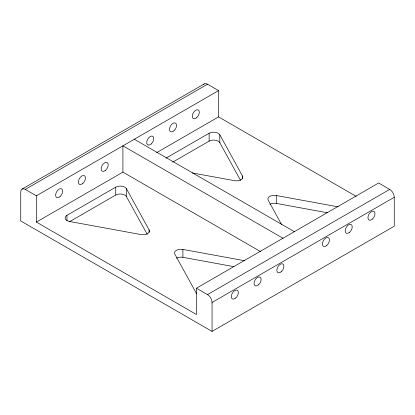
<?xml version="1.0" encoding="UTF-8"?>
<svg xmlns="http://www.w3.org/2000/svg" width="415" height="415" viewBox="0 0 415 415"><rect width="100%" height="100%" fill="white"/><g stroke="black" fill="none" stroke-linecap="round" stroke-linejoin="round"><path stroke-width="0.62" d="M22.083 189.084L204.279 83.892M218.57 90.605L36.375 195.792L36.375 222.087L196.43 314.497L196.43 288.202L378.625 183.01L389.695 189.401A6.443 3.719 60 0 1 394.25 197.291L394.25 226.217L212.055 331.409L20.75 220.962L20.75 192.031A6.443 3.719 60 0 1 25.305 189.401L207.5 84.214L218.57 90.605L218.57 116.9L356.241 196.383M36.375 222.087L122.918 172.126L260.589 251.609M156.626 152.663L218.57 116.9M66.96 220.78L66.96 215.318L115.744 187.155A6.443 3.719 0 0 1 126.435 188.659L149.089 229.9L149.089 232.327M165.943 158.172L209.119 133.246A6.443 3.719 0 0 1 219.81 134.751L242.464 175.991L242.464 179.026M69.201 221.911L115.744 195.045A6.443 3.719 0 0 1 126.435 196.549L147.226 234.402M172.671 162.177L209.119 141.131A6.443 3.719 0 0 1 219.81 142.641L240.601 180.489M196.43 288.202L207.5 294.593L389.695 189.401M212.055 331.409L212.055 302.478L394.25 197.291M192.28 172.956L234.376 180.66A6.443 3.719 0 0 0 240.876 179.747A6.443 3.719 0 0 0 242.464 175.991M281.531 224.479L268.189 200.186A6.443 3.719 0 0 1 269.776 196.43A6.443 3.719 0 0 1 276.276 195.517L338.142 206.841M269.776 204.32A6.443 3.719 0 0 1 276.276 203.402L327.3 212.745M196.534 293.638L174.814 254.094A6.443 3.719 0 0 1 176.401 250.338A6.443 3.719 0 0 1 182.901 249.425L244.767 260.75M176.401 258.229A6.443 3.719 0 0 1 182.901 257.316L233.925 266.653M134.304 139.253L294.36 231.663M282.973 238.236L122.918 145.826L122.918 172.126M25.305 189.401L36.375 195.792M276.276 195.517L276.276 203.402M219.81 134.751L219.81 142.641M209.119 133.246L209.119 141.131M182.901 249.425L182.901 257.316M126.435 188.659L126.435 196.549M115.744 187.155L115.744 195.045M203.454 84.722A6.443 3.719 60 0 1 207.5 84.214M207.5 294.593A6.443 3.719 60 0 1 212.055 302.478M149.089 229.9A6.443 3.719 0 0 1 147.501 233.655A6.443 3.719 0 0 1 141.001 234.568L69.57 221.491A6.443 3.719 0 0 1 66.96 215.318M151.159 143.979A4.99 2.884 -60 0 0 152.741 136.245A4.99 2.884 -60 0 0 146.837 141.479A4.99 2.884 -60 0 0 151.159 143.979M326.838 245.405A4.99 2.884 -60 0 0 328.421 237.676A4.99 2.884 -60 0 0 322.517 242.91A4.99 2.884 -60 0 0 326.838 245.405M173.932 130.829A4.99 2.884 -60 0 0 175.514 123.094A4.99 2.884 -60 0 0 169.611 128.334A4.99 2.884 -60 0 0 173.932 130.829M349.617 232.26A4.99 2.884 -60 0 0 351.199 224.525A4.99 2.884 -60 0 0 345.29 229.76A4.99 2.884 -60 0 0 349.617 232.26M196.705 117.678A4.99 2.884 -60 0 0 198.292 109.949A4.99 2.884 -60 0 0 192.384 115.183A4.99 2.884 -60 0 0 196.705 117.678M372.39 219.11A4.99 2.884 -60 0 0 373.972 211.375A4.99 2.884 -60 0 0 368.064 216.614A4.99 2.884 -60 0 0 372.39 219.11M105.607 170.275A4.99 2.884 -60 0 0 107.195 162.54A4.99 2.884 -60 0 0 101.286 167.779A4.99 2.884 -60 0 0 105.607 170.275M281.292 271.706A4.99 2.884 -60 0 0 282.874 263.971A4.99 2.884 -60 0 0 276.966 269.205A4.99 2.884 -60 0 0 281.292 271.706M82.834 183.425A4.99 2.884 -60 0 0 84.416 175.69A4.99 2.884 -60 0 0 78.513 180.93A4.99 2.884 -60 0 0 82.834 183.425M258.519 284.851A4.99 2.884 -60 0 0 260.101 277.121A4.99 2.884 -60 0 0 254.193 282.356A4.99 2.884 -60 0 0 258.519 284.851M60.061 196.57A4.99 2.884 -60 0 0 61.643 188.841A4.99 2.884 -60 0 0 55.74 194.075A4.99 2.884 -60 0 0 60.061 196.57M235.741 298.001A4.99 2.884 -60 0 0 237.323 290.267A4.99 2.884 -60 0 0 231.42 295.506A4.99 2.884 -60 0 0 235.741 298.001"/></g></svg>
